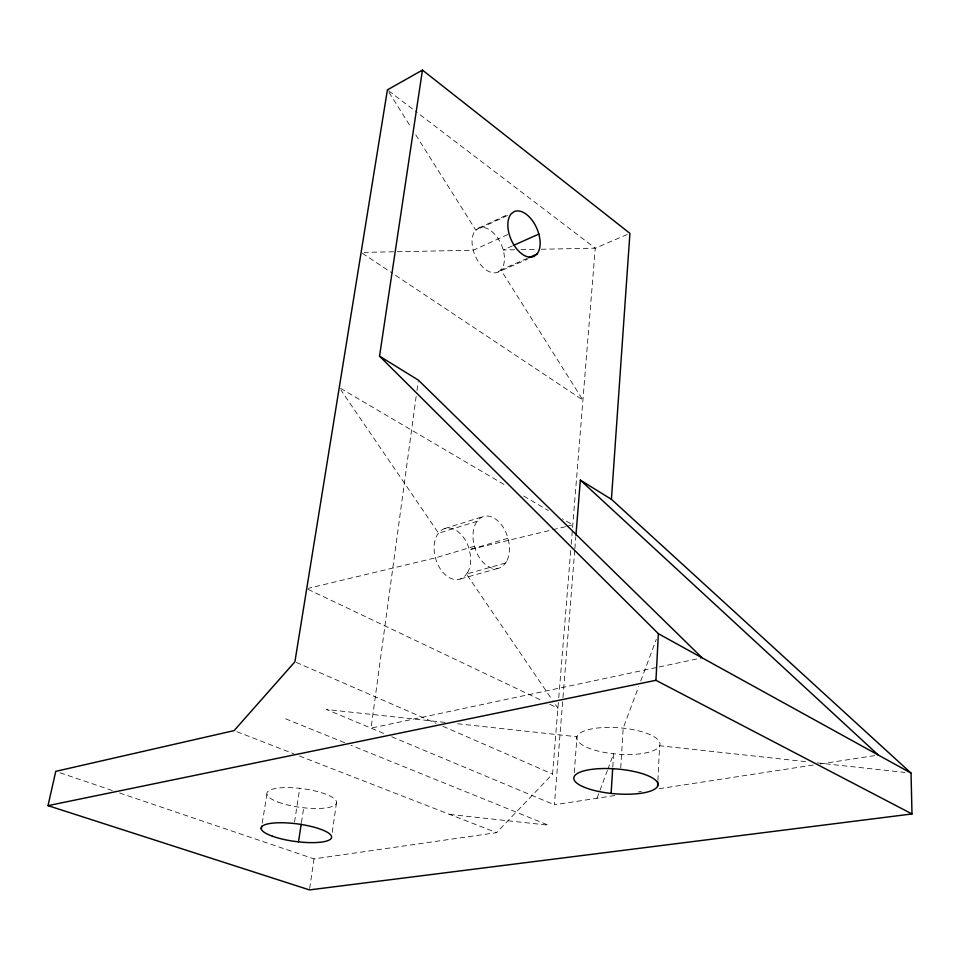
<?xml version="1.0" encoding="UTF-8"?>
<svg xmlns="http://www.w3.org/2000/svg" width="960" height="960" viewBox="0 0 960 960"><rect width="100%" height="100%" fill="white"/><g stroke="black" fill="none" stroke-linecap="round" stroke-linejoin="round"><path stroke-width="0.72" stroke-dasharray="4.8 3.6" d="M657.888 780.432L659.628 745.74A41.736 13.2 4.6 0 0 602.724 727.572A41.736 13.2 4.6 0 0 592.86 749.568A41.736 13.2 4.6 0 0 659.628 745.74L808.248 761.916M620.736 767.868L623.172 728.16L638.652 686.616M612.78 766.98L613.62 753.756L607.92 769.056M574.284 772.608L576.96 736.752L455.436 723.528M614.76 795.528L554.4 804.804L562.848 699.06M562.968 697.572L574.752 550.128M574.872 548.64L575.82 536.724M119.628 792.984L314.028 858.876L496.584 832.644L552.564 774.06L558.636 699.24M558.756 697.752L570.732 550.26M571.212 544.296L595.248 248.184L417.108 112.488M416.16 396.42L371.04 728.124L657.744 667.26M416.964 390.504L418.176 381.612M332.244 832.38L336.588 802.044M309.672 888.432L314.028 858.876M301.428 822.588L303.684 807.78M294.528 822.048L299.736 788.316M262.2 823.236L266.916 794.424M597.036 798.252L607.404 770.448M640.716 681.072L656.304 639.288M498.216 272.004L501.168 269.664A24.036 14.208 66.3 0 0 499.728 241.356A24.036 14.208 66.3 0 0 478.548 228.156L475.512 230.4A24.036 14.208 66.3 0 0 476.76 258.96A24.036 14.208 66.3 0 0 498.216 272.004L527.436 259.248M478.548 228.156L508.908 214.056M507.528 215.46L475.824 230.16L415.296 134.112M507.792 234.552L473.244 250.236L364.104 252.36M512.448 245.88L503.22 250.008L515.088 249.768M527.412 258.3L500.868 269.904L582.912 400.104L393.516 273.996M627.252 234.504L595.248 248.184L538.848 249.3M444.636 528.564L483.276 516.54M477.312 521.232L438.588 533.22L340.944 390.06M474.492 546.264L435.528 557.832L308.172 588.36M507.912 538.308L469.224 549.756L551.208 530.1M505.38 563.04L466.452 574.068L552.036 699.564M460.536 578.94L499.548 567.948M552.648 529.752L565.596 526.656M567.036 526.308L572.784 524.928L562.464 518.856M659.172 666.96L700.692 658.14M638.412 791.904L641.364 791.448M659.088 788.724L814.248 764.892M820.152 763.98L875.424 755.496M521.028 249.648L537.36 249.336M445.068 722.4L326.508 709.5L386.196 734.46M817.164 762.888L905.076 772.452M449.664 814.404L548.412 825.192L351.012 745.284M60.024 772.788L112.524 790.584M236.904 731.688L293.916 753.852M299.484 756.012L496.584 832.644M285.672 718.836L345.456 743.028M391.716 736.776L554.4 804.804M296.268 662.4L436.068 723.312M442.92 726.288L552.564 774.06M308.076 589.356L543.06 701.112M549.816 704.328L557.916 708.18L552.876 700.8M340.548 388.344L506.988 486.228M523.764 496.092L548.268 510.516M362.364 253.248L392.268 273.156M388.596 90.768L415.92 111.576M389.004 92.4L411.312 127.788M506.532 561.552L503.46 565.536A26.976 17.268 73.5 0 1 474.876 547.98L473.316 541.044A26.976 17.268 73.5 0 1 476.112 522.696L479.292 518.808A26.976 17.268 73.5 0 1 507.528 536.64L509.064 543.396A26.976 17.268 73.5 0 1 506.532 561.552M467.616 572.604L464.496 576.54A26.424 17.424 73.7 0 1 435.9 559.512L434.388 552.72A26.424 17.424 73.7 0 1 437.364 534.672L440.604 530.82A26.424 17.424 73.7 0 1 468.852 548.112L470.34 554.748A26.424 17.424 73.7 0 1 467.616 572.604M278.004 802.056A35.184 9.42 7.7 0 0 335.748 804.396A35.184 9.42 7.7 0 0 291.408 787.692A35.184 9.42 7.7 0 0 278.004 802.056"/><path stroke-width="1.44" d="M657.588 786.216A42.24 12.444 4.7 0 0 599.976 768.636A42.24 12.444 4.7 0 0 590.064 789.3A42.24 12.444 4.7 0 0 657.588 786.216L657.816 781.872M912 813.948L655.944 680.304L658.38 633.696L379.524 356.16L422.448 70.092L629.916 233.364L611.424 499.308L911.04 773.1L912 813.948L309.456 889.908L48 805.644L55.776 771.348L234.12 730.608L294.9 661.8L387.408 89.868L422.448 70.092M611.1 793.416L612.684 768.444M575.94 535.236L580.344 480.12L611.424 499.308M298.488 841.848L301.2 824.064M261.264 829.008L261.732 826.128M513.768 245.292L538.836 234.084M528.732 257.724L536.7 254.244M48 805.644L655.944 680.304M658.38 633.696L911.04 773.1M379.524 356.16L418.368 380.136L702.132 657.84M580.344 480.12L878.328 755.052M537 254.004L534.084 256.344A24.492 14.028 66.5 0 1 512.688 242.844A24.492 14.028 66.5 0 1 511.188 213.852L514.176 211.608A24.492 14.028 66.5 0 1 535.308 225.264A24.492 14.028 66.5 0 1 537 254.004M272.52 836.268A35.544 8.844 7.6 0 0 330.804 838.92A35.544 8.844 7.6 0 0 285.9 822.864A35.544 8.844 7.6 0 0 272.52 836.268"/></g></svg>
